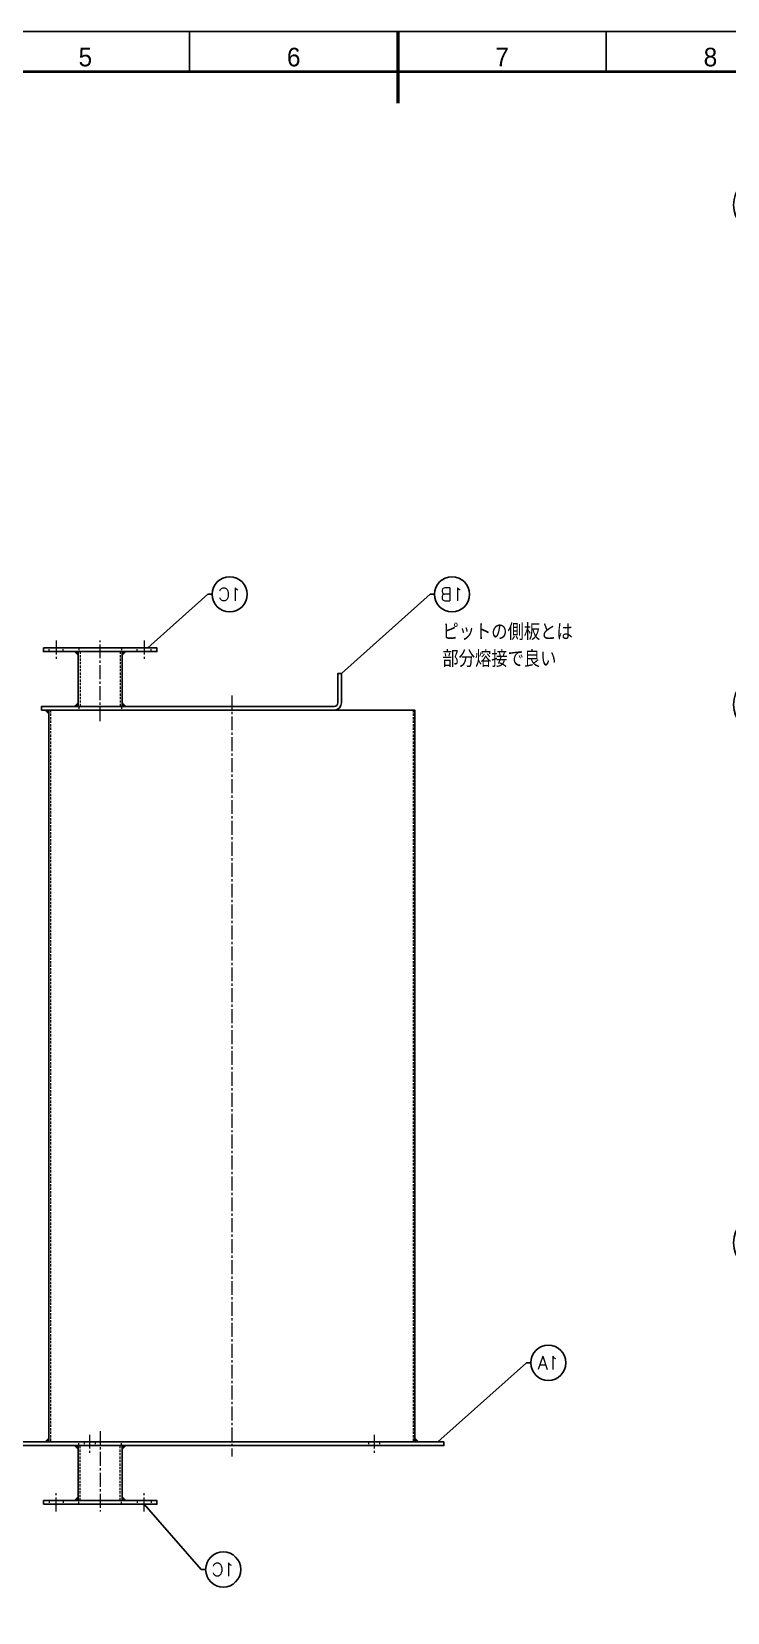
# Model space of a CAD drawing. Header units: millimetres. Extents: x 0 to 70370, y 0 to 11543.
# Drawn here: x 34328 to 35279, y 1209 to 3369 of the extents above; entities that cross this region are included whole.
import ezdxf
from ezdxf import colors
from ezdxf.entities.mleader import LeaderData, LeaderLine
from ezdxf.enums import TextEntityAlignment as Align
from ezdxf.math import Vec2, Vec3

# ---------------------------------------------------------------- set-up
doc = ezdxf.new("R2010")
doc.units = ezdxf.units.MM
doc.linetypes.add('CENTER2', pattern=[28.575, 19.05, -3.175, 3.175, -3.175])
doc.linetypes.add('HIDDEN2', pattern=[4.7625, 3.175, -1.5875])
for name, color, linetype, lineweight in [('01_外形線', 7, 'Continuous', 25), ('03_かくれ線', 6, 'HIDDEN2', 13), ('04_中心線', 1, 'CENTER2', 9), ('06_文字', 7, 'Continuous', 13), ('07_寸法線', 3, 'Continuous', 9), ('99_図枠', 7, 'Continuous', 40)]:
    doc.layers.add(name, color=color, linetype=linetype, lineweight=lineweight)
doc.styles.add('KSS_TXT', font='txt.shx', dxfattribs={"bigfont": 'extfont2.shx'})
doc.styles.get("Standard").update_dxf_attribs({"font": 'arial.ttf'})
doc.styles.add('寸法用', font='simplex.shx', dxfattribs={"width": 0.8, "bigfont": '@extfont2.shx'})
doc.styles.add('表題用', font='MS PGothic.ttf')

# ---------------------------------------------------------------- blocks, each defined once
blk = doc.blocks.new('AM_BALLOON1')
at = {"transparency": 16777216}
blk.add_circle((0, 0), 5, dxfattribs=at)
blk.add_attdef('B_NUMBER', text='', height=3, dxfattribs=at).set_placement((0, 0), align=Align.MIDDLE_CENTER)
blk = doc.blocks.new('_OPEN')
at = {"color": 0, "linetype": 'ByBlock'}
for p, q in [((-1, 0.17), (0, 0)), ((0, 0), (-1, -0.17)), ((0, 0), (-1, 0))]:
    blk.add_line(p, q, dxfattribs=at)
blk = doc.blocks.new('_TagCircle')
at = {"color": 0, "linetype": 'ByBlock', "lineweight": -2, "transparency": 16777216}
blk.add_circle((0, 0), 4, dxfattribs=at)
at = {"color": 0, "transparency": 16777216, "style": '寸法用'}
blk.add_attdef('タグ番号', text='', height=3, dxfattribs=at).set_placement((0, -1.5), align=Align.CENTER)
blk = doc.blocks.new('_None')

msp = doc.modelspace()

# ---------------------------------------------------------------- hatches: boundary and pattern name
at = {"layer": '01_外形線'}
h = msp.add_hatch(color=256, dxfattribs=at)
h.dxf.hatch_style = 1
h.paths.add_polyline_path([(34386.33, 2522.054), (34391.33, 2522.054), (34391.33, 2517.054)])
h = msp.add_hatch(color=256, dxfattribs=at)
h.dxf.hatch_style = 1
h.paths.add_polyline_path([(34451.83, 2517.054), (34451.83, 2522.054), (34456.83, 2522.054)])
h = msp.add_hatch(color=256, dxfattribs=at)
h.dxf.hatch_style = 1
h.paths.add_polyline_path([(34346.52, 2442.054), (34351.52, 2442.054), (34351.52, 2437.054)])
h = msp.add_hatch(color=256, dxfattribs=at)
h.dxf.hatch_style = 1
h.paths.add_polyline_path([(34386.33, 2447.054), (34391.33, 2447.054), (34391.33, 2452.054)])
h = msp.add_hatch(color=256, dxfattribs=at)
h.dxf.hatch_style = 1
h.paths.add_polyline_path([(34451.83, 2452.054), (34451.83, 2447.054), (34456.83, 2447.054)])
h = msp.add_hatch(color=256, dxfattribs=at)
h.dxf.hatch_style = 1
h.paths.add_polyline_path([(34346.52, 1442.054), (34351.52, 1442.054), (34351.52, 1447.054)])
h = msp.add_hatch(color=256, dxfattribs=at)
h.dxf.hatch_style = 1
h.paths.add_polyline_path([(34386.33, 1437.054), (34391.33, 1437.054), (34391.33, 1432.054)])
h = msp.add_hatch(color=256, dxfattribs=at)
h.dxf.hatch_style = 1
h.paths.add_polyline_path([(34451.83, 1432.054), (34451.83, 1437.054), (34456.83, 1437.054)])
h = msp.add_hatch(color=256, dxfattribs=at)
h.dxf.hatch_style = 1
h.paths.add_polyline_path([(34851.52, 1447.054), (34851.52, 1442.054), (34856.52, 1442.054)])
h = msp.add_hatch(color=256, dxfattribs=at)
h.dxf.hatch_style = 1
h.paths.add_polyline_path([(34386.33, 1362.054), (34391.33, 1362.054), (34391.33, 1367.054)])
h = msp.add_hatch(color=256, dxfattribs=at)
h.dxf.hatch_style = 1
h.paths.add_polyline_path([(34451.83, 1367.054), (34451.83, 1362.054), (34456.83, 1362.054)])

# ---------------------------------------------------------------- linework, layer by layer
for points in [[(34344.08, 2527.054), (34499.08, 2527.054), (34499.08, 2522.054), (34344.08, 2522.054)], [(34391.33, 2522.054), (34451.83, 2522.054), (34451.83, 2447.054), (34391.33, 2447.054)], [(34351.52, 1442.054), (34851.52, 1442.054), (34851.52, 2442.054), (34351.52, 2442.054)], [(34311.52, 1437.054), (34891.52, 1437.054), (34891.52, 1442.054), (34311.52, 1442.054)], [(34391.33, 1362.054), (34451.83, 1362.054), (34451.83, 1437.054), (34391.33, 1437.054)], [(34344.08, 1357.054), (34499.08, 1357.054), (34499.08, 1362.054), (34344.08, 1362.054)]]:
    msp.add_lwpolyline(points, close=True, dxfattribs=at)
for points in [[(34391.33, 2522.054), (34391.33, 2517.054), (34386.33, 2522.054), (34391.33, 2522.054)], [(34451.83, 2522.054), (34451.83, 2517.054), (34456.83, 2522.054), (34451.83, 2522.054)], [(34351.52, 2442.054), (34351.52, 2437.054), (34346.52, 2442.054), (34351.52, 2442.054)], [(34391.33, 2447.054), (34391.33, 2452.054), (34386.33, 2447.054), (34391.33, 2447.054)], [(34451.83, 2447.054), (34451.83, 2452.054), (34456.83, 2447.054), (34451.83, 2447.054)], [(34351.52, 1442.054), (34351.52, 1447.054), (34346.52, 1442.054), (34351.52, 1442.054)], [(34391.33, 1437.054), (34391.33, 1432.054), (34386.33, 1437.054), (34391.33, 1437.054)], [(34451.83, 1437.054), (34451.83, 1432.054), (34456.83, 1437.054), (34451.83, 1437.054)], [(34851.52, 1442.054), (34851.52, 1447.054), (34856.52, 1442.054), (34851.52, 1442.054)], [(34391.33, 1362.054), (34391.33, 1367.054), (34386.33, 1362.054), (34391.33, 1362.054)], [(34451.83, 1362.054), (34451.83, 1367.054), (34456.83, 1362.054), (34451.83, 1362.054)]]:
    msp.add_lwpolyline(points, dxfattribs=at)
msp.add_lwpolyline([(34341.52, 2442.054), (34741.52, 2442.054, 0.41421356), (34751.52, 2452.054), (34751.52, 2492.054), (34746.52, 2492.054), (34746.52, 2452.054, -0.41421356), (34741.52, 2447.054), (34341.52, 2447.054)], format="xyb", close=True, dxfattribs=at)
at = {"layer": '03_かくれ線'}
for p, q in [((34352.08, 2522.054), (34352.08, 2527.054)), ((34371.08, 2522.054), (34371.08, 2527.054)), ((34392.58, 2527.054), (34392.58, 2522.054)), ((34450.58, 2527.054), (34450.58, 2522.054)), ((34472.08, 2522.054), (34472.08, 2527.054)), ((34491.08, 2522.054), (34491.08, 2527.054)), ((34394.13, 2522.054), (34394.13, 2447.054)), ((34449.03, 2522.054), (34449.03, 2447.054)), ((34353.52, 2442.054), (34353.52, 1442.054)), ((34392.58, 2447.054), (34392.58, 2442.054)), ((34450.58, 2447.054), (34450.58, 2442.054)), ((34849.52, 2442.054), (34849.52, 1442.054)), ((34392.58, 1437.054), (34392.58, 1442.054)), ((34394.13, 1362.054), (34394.13, 1437.054)), ((34399.566, 1442.054), (34399.566, 1437.054)), ((34414.566, 1442.054), (34414.566, 1437.054)), ((34449.03, 1362.054), (34449.03, 1437.054)), ((34450.58, 1437.054), (34450.58, 1442.054)), ((34788.474, 1442.054), (34788.474, 1437.054)), ((34803.474, 1442.054), (34803.474, 1437.054)), ((34352.08, 1362.054), (34352.08, 1357.054)), ((34371.08, 1362.054), (34371.08, 1357.054)), ((34392.58, 1357.054), (34392.58, 1362.054)), ((34450.58, 1357.054), (34450.58, 1362.054)), ((34472.08, 1362.054), (34472.08, 1357.054)), ((34491.08, 1362.054), (34491.08, 1357.054))]:
    msp.add_line(p, q, dxfattribs=at)
at = {"layer": '04_中心線'}
for p, q in [((34361.58, 2537.054), (34361.58, 2512.054)), ((34421.58, 2427.054), (34421.58, 2537.054)), ((34481.58, 2537.054), (34481.58, 2512.054)), ((34601.52, 2462.054), (34601.52, 1422.054)), ((34407.066, 1452.054), (34407.066, 1427.054)), ((34421.58, 1457.054), (34421.58, 1347.054)), ((34795.974, 1452.054), (34795.974, 1427.054)), ((34361.58, 1347.054), (34361.58, 1372.054)), ((34481.58, 1347.054), (34481.58, 1372.054))]:
    msp.add_line(p, q, dxfattribs=at)
at = {"layer": '99_図枠', "lineweight": 25}
for p, q in [((34543.741, 3313.914), (34543.741, 3369.072)), ((35113.387, 3313.914), (35113.387, 3369.072))]:
    msp.add_line(p, q, dxfattribs=at)
at = {"layer": '99_図枠', "lineweight": 53}
msp.add_line((34828.564, 3369.072), (34828.564, 3271.486), dxfattribs=at)
at = {"layer": '99_図枠'}
msp.add_lwpolyline([(33284.928, 1007.302), (36482.345, 1007.302), (36482.345, 3313.914), (33284.928, 3313.914)], close=True, dxfattribs=at)
at = {"layer": 'Defpoints'}
msp.add_lwpolyline([(33119.626, 952.392), (36537.502, 952.392), (36537.502, 3369.072), (33119.626, 3369.072)], close=True, dxfattribs=at)

# ---------------------------------------------------------------- texts
at = {"layer": '06_文字', "color": 3, "style": 'KSS_TXT', "width": 0.9}
for s, p in [('ピットの側板とは', (34889.37, 2537.621)), ('部分熔接で良い', (34889.37, 2500.817))]:
    msp.add_text(s, height=22.5, dxfattribs=at).set_placement(p)
at = {"layer": '99_図枠', "lineweight": 13, "style": '表題用'}
for s, p in [('5', (34401.329, 3313.914)), ('6', (34686.152, 3313.914)), ('7', (34970.975, 3313.914)), ('8', (35255.798, 3313.914))]:
    msp.add_text(s, height=25.457, dxfattribs=at).set_placement(p, align=Align.BOTTOM_CENTER)

# ---------------------------------------------------------------- leaders
at = {"layer": '07_寸法線'}
ml = msp.add_multileader_block('Standard', dxfattribs=at)
ml.set_content('AM_BALLOON1', color=256, scale=7.49954545)
ml.set_attribute('B_NUMBER', '1A', width=0)
ml.set_leader_properties(color=256, linetype='ByLayer', lineweight=-1)
ml.set_arrow_properties(name='OPEN')
ml.build(insert=Vec2(0, 0))
ml.multileader.update_dxf_attribs({"leader_type": 0, "has_dogleg": 0, "text_right_attachment_type": 6, "dogleg_length": 0, "arrow_head_size": 3.75, "scale": 2.5, "block_connection_type": 1})
ctx = ml.context
ctx.base_point, ctx.scale, ctx.char_height, ctx.arrow_head_size, ctx.landing_gap_size, ctx.plane_origin = Vec3(35324.795, 3132.322), 2.5, 7.5, 3.75, 3.75, Vec3(35324.795, 3132.322)
ctx.right_attachment, ctx.attachment_type = 6, 1
notes = []
notes.append((ctx, [(0, (0, 0, 0), (0, 0), (1, 0), 1, [])]))
ctx.block.insert = Vec3(35324.795, 3132.322)
ml = msp.add_multileader_block('Standard', dxfattribs=at)
ml.set_content('AM_BALLOON1', color=256, scale=7.49954545)
ml.set_attribute('B_NUMBER', '2', width=0)
ml.set_leader_properties(color=256, linetype='ByLayer', lineweight=-1)
ml.set_arrow_properties(name='OPEN')
ml.build(insert=Vec2(0, 0))
ml.multileader.update_dxf_attribs({"leader_type": 0, "has_dogleg": 0, "text_right_attachment_type": 6, "dogleg_length": 0, "arrow_head_size": 3.75, "scale": 2.5, "block_connection_type": 1})
ctx = ml.context
ctx.base_point, ctx.scale, ctx.char_height, ctx.arrow_head_size, ctx.landing_gap_size, ctx.plane_origin = Vec3(37084.606, 2712.991), 2.5, 7.5, 3.75, 3.75, Vec3(37084.606, 2712.991)
ctx.right_attachment, ctx.attachment_type = 6, 1
notes.append((ctx, [(0, (0, 0, 0), (0, 0), (1, 0), 1, [])]))
ctx.block.insert = Vec3(37084.606, 2712.991)
ml = msp.add_multileader_block('Standard', dxfattribs=at)
ml.set_content('AM_BALLOON1', color=256, scale=7.49954545)
ml.set_attribute('B_NUMBER', '3', width=0)
ml.set_leader_properties(color=256, linetype='ByLayer', lineweight=-1)
ml.set_arrow_properties(name='OPEN')
ml.build(insert=Vec2(0, 0))
ml.multileader.update_dxf_attribs({"leader_type": 0, "has_dogleg": 0, "text_right_attachment_type": 6, "dogleg_length": 0, "arrow_head_size": 3.75, "scale": 2.5, "block_connection_type": 1})
ctx = ml.context
ctx.base_point, ctx.scale, ctx.char_height, ctx.arrow_head_size, ctx.landing_gap_size, ctx.plane_origin = Vec3(38565.945, 2679.176), 2.5, 7.5, 3.75, 3.75, Vec3(38565.945, 2679.176)
ctx.right_attachment, ctx.attachment_type = 6, 1
notes.append((ctx, [(0, (0, 0, 0), (0, 0), (1, 0), 1, [])]))
ctx.block.insert = Vec3(38565.945, 2679.176)
ml = msp.add_multileader_block('Standard', dxfattribs=at)
ml.set_content('_TagCircle', color=256, scale=-6)
ml.set_attribute('タグ番号', '1C', width=0)
ml.set_leader_properties()
ml.set_arrow_properties(name='NONE')
ml.build(insert=Vec2(0, 0))
ml.multileader.update_dxf_attribs({"dogleg_length": 1, "arrow_head_size": 21, "scale": 8})
ctx = ml.context
ctx.base_point, ctx.scale, ctx.char_height, ctx.arrow_head_size, ctx.landing_gap_size, ctx.plane_origin = Vec3(34574.698, 2600.229), 8, 24, 21, 12, Vec3(34047.638, 2402.546)
ctx.text_align_type = 2
notes.append((ctx, [(1, (1, 1, 0), (34568.698, 2600.229), (1, 0), 6, [(0, [(34486.872, 2527.054)], 0, [])])]))
ctx.block.insert, ctx.block.scale = Vec3(34598.698, 2600.229), Vec3(-6, 6, 6)
ml = msp.add_multileader_block('Standard', dxfattribs=at)
ml.set_content('_TagCircle', color=256, scale=-6)
ml.set_attribute('タグ番号', '1B', width=0)
ml.set_leader_properties()
ml.set_arrow_properties(name='NONE')
ml.build(insert=Vec2(0, 0))
ml.multileader.update_dxf_attribs({"dogleg_length": 1, "arrow_head_size": 21, "scale": 8})
ctx = ml.context
ctx.base_point, ctx.scale, ctx.char_height, ctx.arrow_head_size, ctx.landing_gap_size, ctx.plane_origin = Vec3(34878.484, 2600.229), 8, 24, 21, 12, Vec3(34351.424, 2402.546)
ctx.text_align_type = 2
notes.append((ctx, [(1, (1, 1, 0), (34872.484, 2600.229), (1, 0), 6, [(0, [(34751.52, 2492.054)], 0, [])])]))
ctx.block.insert, ctx.block.scale = Vec3(34902.484, 2600.229), Vec3(-6, 6, 6)
ml = msp.add_multileader_block('Standard', dxfattribs=at)
ml.set_content('AM_BALLOON1', color=256, scale=7.49954545)
ml.set_attribute('B_NUMBER', '1B', width=0)
ml.set_leader_properties(color=256, linetype='ByLayer', lineweight=-1)
ml.set_arrow_properties(name='OPEN')
ml.build(insert=Vec2(0, 0))
ml.multileader.update_dxf_attribs({"leader_type": 0, "has_dogleg": 0, "text_right_attachment_type": 6, "dogleg_length": 0, "arrow_head_size": 3.75, "scale": 2.5, "block_connection_type": 1})
ctx = ml.context
ctx.base_point, ctx.scale, ctx.char_height, ctx.arrow_head_size, ctx.landing_gap_size, ctx.plane_origin = Vec3(35324.795, 2449.628), 2.5, 7.5, 3.75, 3.75, Vec3(35324.795, 2449.628)
ctx.right_attachment, ctx.attachment_type = 6, 1
notes.append((ctx, [(0, (0, 0, 0), (0, 0), (1, 0), 1, [])]))
ctx.block.insert = Vec3(35324.795, 2449.628)
ml = msp.add_multileader_block('Standard', dxfattribs=at)
ml.set_content('AM_BALLOON1', color=256, scale=5.02469545)
ml.set_attribute('B_NUMBER', '1', width=0)
ml.set_leader_properties(color=256, linetype='ByLayer', lineweight=-1)
ml.set_arrow_properties(name='OPEN')
ml.build(insert=Vec2(0, 0))
ml.multileader.update_dxf_attribs({"leader_type": 0, "has_dogleg": 0, "text_right_attachment_type": 6, "dogleg_length": 0, "arrow_head_size": 2.513, "scale": 2.5, "block_connection_type": 1})
ctx = ml.context
ctx.base_point, ctx.scale, ctx.char_height, ctx.arrow_head_size, ctx.landing_gap_size, ctx.plane_origin = Vec3(40332.084, 2013.345), 2.5, 5.025, 2.513, 2.513, Vec3(40332.084, 2013.345)
ctx.right_attachment, ctx.attachment_type = 6, 1
notes.append((ctx, [(0, (0, 0, 0), (0, 0), (1, 0), 1, [])]))
ctx.block.insert = Vec3(40332.084, 2013.345)
ml = msp.add_multileader_block('Standard', dxfattribs=at)
ml.set_content('AM_BALLOON1', color=256, scale=5.02469545)
ml.set_attribute('B_NUMBER', '2', width=0)
ml.set_leader_properties(color=256, linetype='ByLayer', lineweight=-1)
ml.set_arrow_properties(name='OPEN')
ml.build(insert=Vec2(0, 0))
ml.multileader.update_dxf_attribs({"leader_type": 0, "has_dogleg": 0, "text_right_attachment_type": 6, "dogleg_length": 0, "arrow_head_size": 2.513, "scale": 2.5, "block_connection_type": 1})
ctx = ml.context
ctx.base_point, ctx.scale, ctx.char_height, ctx.arrow_head_size, ctx.landing_gap_size, ctx.plane_origin = Vec3(41277.991, 2013.345), 2.5, 5.025, 2.513, 2.513, Vec3(41277.991, 2013.345)
ctx.right_attachment, ctx.attachment_type = 6, 1
notes.append((ctx, [(0, (0, 0, 0), (0, 0), (1, 0), 1, [])]))
ctx.block.insert = Vec3(41277.991, 2013.345)
ml = msp.add_multileader_block('Standard', dxfattribs=at)
ml.set_content('AM_BALLOON1', color=256, scale=7.49954545)
ml.set_attribute('B_NUMBER', '3', width=0)
ml.set_leader_properties(color=256, linetype='ByLayer', lineweight=-1)
ml.set_arrow_properties(name='OPEN')
ml.build(insert=Vec2(0, 0))
ml.multileader.update_dxf_attribs({"leader_type": 0, "has_dogleg": 0, "text_right_attachment_type": 6, "dogleg_length": 0, "arrow_head_size": 3.75, "scale": 2.5, "block_connection_type": 1})
ctx = ml.context
ctx.base_point, ctx.scale, ctx.char_height, ctx.arrow_head_size, ctx.landing_gap_size, ctx.plane_origin = Vec3(38565.945, 1903.883), 2.5, 7.5, 3.75, 3.75, Vec3(38565.945, 1903.883)
ctx.right_attachment, ctx.attachment_type = 6, 1
notes.append((ctx, [(0, (0, 0, 0), (0, 0), (1, 0), 1, [])]))
ctx.block.insert = Vec3(38565.945, 1903.883)
ml = msp.add_multileader_block('Standard', dxfattribs=at)
ml.set_content('AM_BALLOON1', color=256, scale=7.49954545)
ml.set_attribute('B_NUMBER', '1C', width=0)
ml.set_leader_properties(color=256, linetype='ByLayer', lineweight=-1)
ml.set_arrow_properties(name='OPEN')
ml.build(insert=Vec2(0, 0))
ml.multileader.update_dxf_attribs({"leader_type": 0, "has_dogleg": 0, "text_right_attachment_type": 6, "dogleg_length": 0, "arrow_head_size": 3.75, "scale": 2.5, "block_connection_type": 1})
ctx = ml.context
ctx.base_point, ctx.scale, ctx.char_height, ctx.arrow_head_size, ctx.landing_gap_size, ctx.plane_origin = Vec3(35324.795, 1714.135), 2.5, 7.5, 3.75, 3.75, Vec3(35324.795, 1714.135)
ctx.right_attachment, ctx.attachment_type = 6, 1
notes.append((ctx, [(0, (0, 0, 0), (0, 0), (1, 0), 1, [])]))
ctx.block.insert = Vec3(35324.795, 1714.135)
ml = msp.add_multileader_block('Standard', dxfattribs=at)
ml.set_content('_TagCircle', color=256, scale=-6)
ml.set_attribute('タグ番号', '1A', width=0)
ml.set_leader_properties()
ml.set_arrow_properties(name='NONE')
ml.build(insert=Vec2(0, 0))
ml.multileader.update_dxf_attribs({"dogleg_length": 1, "arrow_head_size": 21, "scale": 8})
ctx = ml.context
ctx.base_point, ctx.scale, ctx.char_height, ctx.arrow_head_size, ctx.landing_gap_size, ctx.plane_origin = Vec3(35010.288, 1550.229), 8, 24, 21, 12, Vec3(34483.229, 1352.546)
ctx.text_align_type = 2
notes.append((ctx, [(1, (1, 1, 0), (35004.288, 1550.229), (1, 0), 6, [(0, [(34883.325, 1442.054)], 0, [])])]))
ctx.block.insert, ctx.block.scale = Vec3(35034.288, 1550.229), Vec3(-6, 6, 6)
ml = msp.add_multileader_block('Standard', dxfattribs=at)
ml.set_content('_TagCircle', color=256, scale=-6)
ml.set_attribute('タグ番号', '1C', width=0)
ml.set_leader_properties()
ml.set_arrow_properties(name='NONE')
ml.build(insert=Vec2(0, 0))
ml.multileader.update_dxf_attribs({"dogleg_length": 1, "arrow_head_size": 21, "scale": 8})
ctx = ml.context
ctx.base_point, ctx.scale, ctx.char_height, ctx.arrow_head_size, ctx.landing_gap_size, ctx.plane_origin = Vec3(34565.788, 1267.838), 8, 24, 21, 12, Vec3(34081.484, 1267.546)
ctx.text_align_type = 2
notes.append((ctx, [(1, (1, 1, 0), (34559.788, 1267.838), (1, 0), 6, [(0, [(34481.58, 1357.054)], 0, [])])]))
ctx.block.insert, ctx.block.scale = Vec3(34589.788, 1267.838), Vec3(-6, 6, 6)
for ctx, leaders in notes:
    for number, flags, end, landing, length, lines in leaders:
        leader = LeaderData()
        leader.index, (leader.has_last_leader_line, leader.has_dogleg_vector, leader.attachment_direction) = number, flags
        leader.last_leader_point, leader.dogleg_vector, leader.dogleg_length = Vec3(end), Vec3(landing), length
        for number, points, colour, breaks in lines:
            line = LeaderLine()
            line.index, line.vertices, line.color, line.breaks = number, Vec3.list(points), colors.encode_raw_color(colour), breaks
            leader.lines.append(line)
        ctx.leaders.append(leader)

doc.saveas('drawing.dxf')
